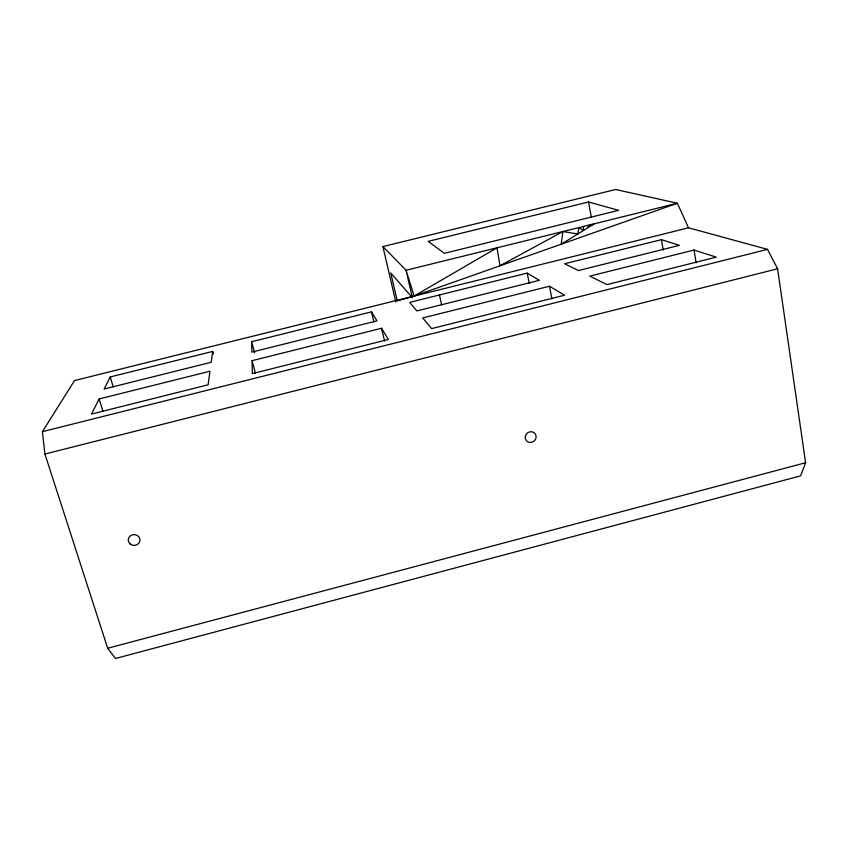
<?xml version="1.0" encoding="UTF-8"?>
<svg xmlns="http://www.w3.org/2000/svg" width="848" height="848" viewBox="0 0 848 848"><rect width="100%" height="100%" fill="white"/><g stroke="black" fill="none" stroke-linecap="round" stroke-linejoin="round"><path stroke-width="1.27" d="M583.466 226.469L583.562 230.412L578.919 227.593L577.806 233.963L562.892 231.546L561.217 244.203L594.268 223.808L677.361 203.244L688.491 227.815L767.504 249.376L777.595 268.774L805.6 462.743L800.576 475.876L115.466 658.504L107.696 648.254L44.923 454.04L42.4 431.685L74.539 380.551L688.491 227.815M212.7 351.422L211.205 362.276L104.145 389.009L110.229 376.947L212.7 351.422L213.389 353.902M99.121 398.952L91.499 414.068L208.099 384.791L209.975 371.212L99.121 398.952L102.873 411.195M562.892 231.546L500.013 265.784L496.97 247.828L414.1 296.079L398.846 300.446M594.268 223.808L406.097 270.247L382.904 246.567L615.68 189.496L677.361 203.244L414.1 296.079L406.097 270.247L412.393 297.733M107.696 648.254L805.6 462.743M42.4 431.685L767.504 249.376M44.923 454.04L777.595 268.774M252.068 360.676L381.515 328.271L388.363 339.465L252.354 373.618L252.068 360.676L255.492 373.438M549.451 286.242L422.717 317.958L431.621 328.6L564.609 295.199L549.451 286.242L551.953 298.984M694.046 250.043L589.784 276.141L606.967 284.599L716.284 257.145L694.046 250.043L696.123 262.795M251.644 341.723L371.488 311.863L376.989 320.862L251.877 352.111L251.644 341.723L254.623 352.895M661.451 239.645L564.63 263.76L578.431 270.554L679.343 245.348L661.451 239.645L663.221 250.054M527.202 273.098L409.679 302.386L416.824 310.919L539.402 280.306L527.202 273.098L529.29 283.486M588.523 201.983L428.166 241.362L444.363 253.319L618.658 210.336L588.523 201.983L591.353 217.364M591.968 224.37L592.116 225.133L590.028 225.059L590.367 226.215L588.024 225.345L588.385 227.434M591.141 224.582L592.116 225.133M411.524 296.747L390.758 272.908L397.33 301.252M110.229 376.947L113.229 386.879M371.488 311.863L373.862 321.784M381.515 328.271L384.547 341.034M382.904 246.567L395.762 301.899M439.423 294.966L441.628 304.888M530.36 442.497A5.607 5.268 -38.3 0 0 535.565 434.367A5.607 5.268 -38.3 0 0 526.089 434.42A5.607 5.268 -38.3 0 0 530.36 442.497M130.03 543.897A5.872 5.417 1.5 0 0 139.814 541.363A5.872 5.417 1.5 0 0 132.511 534.791A5.872 5.417 1.5 0 0 130.03 543.897"/></g></svg>
